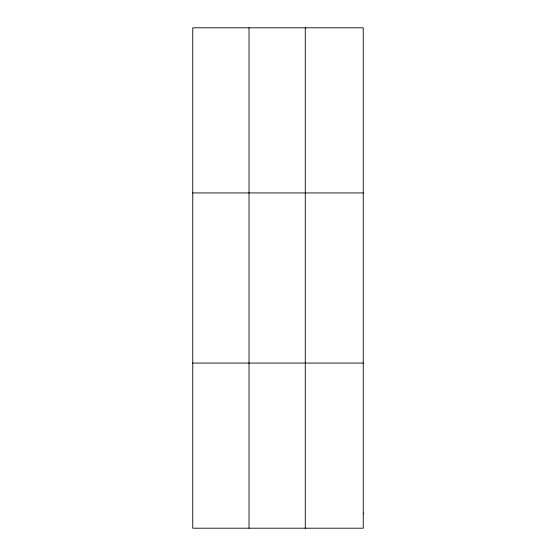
<?xml version="1.0" encoding="UTF-8"?>
<svg xmlns="http://www.w3.org/2000/svg" width="556" height="556" viewBox="0 0 556 556"><rect width="100%" height="100%" fill="white"/><g stroke="black" fill="none" stroke-linecap="round" stroke-linejoin="round"><path stroke-width="0.83" d="M249.012 528.2L249.012 27.8M305.279 528.2L305.279 27.8M192.751 192.932L363.249 192.932M192.751 363.068L363.249 363.068M363.249 513.188L363.249 528.2L192.751 528.2L192.751 27.8L363.249 27.8L363.249 513.188"/></g></svg>
